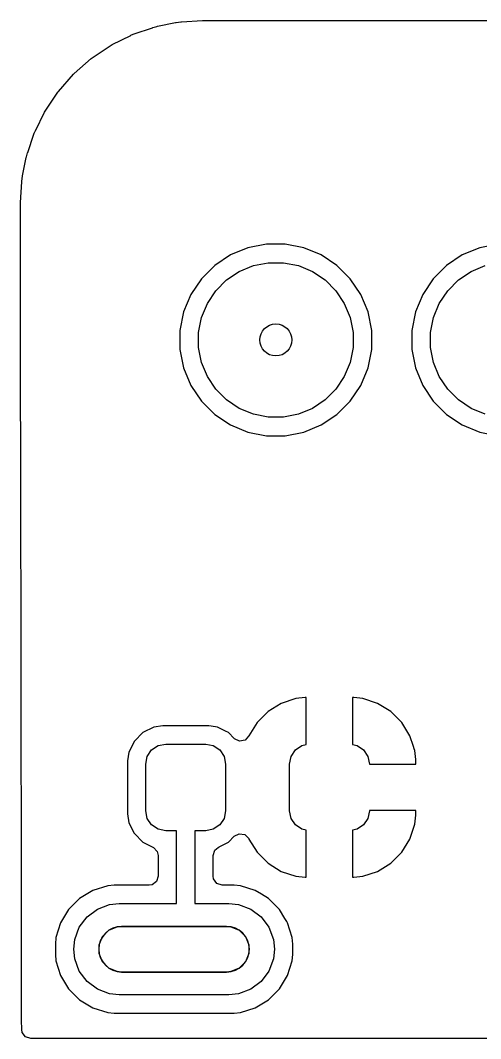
# Model space of a CAD drawing. Extents: x 2.09 to 4.51, y -4.8 to -2.93.
# Drawn here: x 2.0866 to 2.2852, y -3.3721 to -2.9331 of the extents above; entities that cross this region are included whole.
import ezdxf

# ---------------------------------------------------------------- set-up
doc = ezdxf.new("R2010")
doc.units = 0
doc.header["$MEASUREMENT"] = 0
doc.layers.add('BLACK', color=7, linetype='CONTINUOUS')

msp = doc.modelspace()

# ---------------------------------------------------------------- linework, layer by layer
at = {"layer": 'BLACK', "linetype": 'CONTINUOUS'}
for p, q in [((2.1357, -2.93892), (2.14358, -2.93625)), ((2.14358, -2.93625), (2.14373, -2.9362)), ((2.14373, -2.9362), (2.14545, -2.93569)), ((2.14545, -2.93569), (2.14579, -2.93561)), ((2.14579, -2.93561), (2.1536, -2.93406)), ((2.1536, -2.93406), (2.15381, -2.93402)), ((2.15381, -2.93402), (2.1559, -2.93372)), ((2.1559, -2.93372), (2.1562, -2.93369)), ((2.1562, -2.93369), (2.16523, -2.9331)), ((2.16523, -2.9331), (2.16548, -2.93309)), ((2.16548, -2.93309), (4.42901, -2.93309)), ((2.12622, -2.94352), (2.13426, -2.93956)), ((2.13426, -2.93956), (2.13436, -2.93951)), ((2.13436, -2.93951), (2.13534, -2.93907)), ((2.13534, -2.93907), (2.1357, -2.93892)), ((2.11764, -2.94922), (2.12578, -2.94378)), ((2.12578, -2.94378), (2.12622, -2.94352)), ((2.10988, -2.95598), (2.11724, -2.94953)), ((2.11724, -2.94953), (2.11764, -2.94922)), ((2.10307, -2.9637), (2.10952, -2.95634)), ((2.10952, -2.95634), (2.10988, -2.95598)), ((2.09732, -2.97224), (2.10276, -2.9641)), ((2.10276, -2.9641), (2.10307, -2.9637)), ((2.0931, -2.98072), (2.09707, -2.97268)), ((2.09707, -2.97268), (2.09732, -2.97224)), ((2.09306, -2.98082), (2.0931, -2.98072)), ((2.08979, -2.99004), (2.09247, -2.98216)), ((2.09247, -2.98216), (2.09261, -2.98179)), ((2.09261, -2.98179), (2.09306, -2.98082)), ((2.0876, -3.00006), (2.08915, -2.99225)), ((2.08915, -2.99225), (2.08924, -2.99191)), ((2.08924, -2.99191), (2.08974, -2.99019)), ((2.08974, -2.99019), (2.08979, -2.99004)), ((2.08664, -3.01168), (2.08723, -3.00265)), ((2.08723, -3.00265), (2.08727, -3.00236)), ((2.08727, -3.00236), (2.08757, -3.00026)), ((2.08757, -3.00026), (2.0876, -3.00006)), ((2.08663, -3.01194), (2.08664, -3.01168)), ((2.08672, -3.06679), (2.08663, -3.01194)), ((2.18479, -3.0311), (2.17726, -3.03421)), ((2.19278, -3.02951), (2.18479, -3.0311)), ((2.20092, -3.02951), (2.19278, -3.02951)), ((2.19278, -3.02951), (2.19278, -3.02951)), ((2.20891, -3.0311), (2.20092, -3.02951)), ((2.20092, -3.02951), (2.20092, -3.02951)), ((2.21644, -3.03421), (2.20891, -3.0311)), ((2.28479, -3.0311), (2.27726, -3.03421)), ((2.29278, -3.02951), (2.28479, -3.0311)), ((2.17726, -3.03421), (2.17049, -3.03874)), ((2.18714, -3.03884), (2.19357, -3.03756)), ((2.19357, -3.03756), (2.20013, -3.03756)), ((2.20013, -3.03756), (2.20656, -3.03884)), ((2.22321, -3.03874), (2.21644, -3.03421)), ((2.27726, -3.03421), (2.27049, -3.03874)), ((2.17049, -3.03874), (2.16473, -3.0445)), ((2.17562, -3.045), (2.18108, -3.04135)), ((2.18108, -3.04135), (2.18714, -3.03884)), ((2.20656, -3.03884), (2.21263, -3.04135)), ((2.21263, -3.04135), (2.21808, -3.045)), ((2.22898, -3.0445), (2.22321, -3.03874)), ((2.22321, -3.03874), (2.22321, -3.03874)), ((2.27049, -3.03874), (2.26473, -3.0445)), ((2.27562, -3.045), (2.28108, -3.04135)), ((2.28108, -3.04135), (2.28714, -3.03884)), ((2.16473, -3.0445), (2.1602, -3.05128)), ((2.17098, -3.04964), (2.17562, -3.045)), ((2.21808, -3.045), (2.22272, -3.04964)), ((2.2335, -3.05128), (2.22898, -3.0445)), ((2.26473, -3.0445), (2.2602, -3.05128)), ((2.27098, -3.04964), (2.27562, -3.045)), ((2.16734, -3.05509), (2.17098, -3.04964)), ((2.22272, -3.04964), (2.22636, -3.05509)), ((2.26734, -3.05509), (2.27098, -3.04964)), ((2.1602, -3.05128), (2.15708, -3.0588)), ((2.16483, -3.06115), (2.16734, -3.05509)), ((2.22636, -3.05509), (2.22887, -3.06115)), ((2.23662, -3.0588), (2.2335, -3.05128)), ((2.2602, -3.05128), (2.25708, -3.0588)), ((2.26483, -3.06115), (2.26734, -3.05509)), ((2.15708, -3.0588), (2.15549, -3.06679)), ((2.23821, -3.06679), (2.23662, -3.0588)), ((2.25708, -3.0588), (2.25549, -3.06679)), ((2.16355, -3.06759), (2.16483, -3.06115)), ((2.22887, -3.06115), (2.23015, -3.06759)), ((2.26355, -3.06759), (2.26483, -3.06115)), ((2.08685, -3.14511), (2.08672, -3.06679)), ((2.15549, -3.06679), (2.15549, -3.07494)), ((2.16355, -3.07415), (2.16355, -3.06759)), ((2.23015, -3.06759), (2.23015, -3.07415)), ((2.23821, -3.07494), (2.23821, -3.06679)), ((2.23821, -3.06679), (2.23821, -3.06679)), ((2.25549, -3.06679), (2.25549, -3.07494)), ((2.26355, -3.07415), (2.26355, -3.06759)), ((2.15549, -3.07494), (2.15708, -3.08293)), ((2.16483, -3.08058), (2.16355, -3.07415)), ((2.23015, -3.07415), (2.22887, -3.08058)), ((2.23662, -3.08293), (2.23821, -3.07494)), ((2.25549, -3.07494), (2.25708, -3.08293)), ((2.26483, -3.08058), (2.26355, -3.07415)), ((2.16734, -3.08664), (2.16483, -3.08058)), ((2.22887, -3.08058), (2.22636, -3.08664)), ((2.26734, -3.08664), (2.26483, -3.08058)), ((2.15708, -3.08293), (2.1602, -3.09046)), ((2.2335, -3.09046), (2.23662, -3.08293)), ((2.25708, -3.08293), (2.2602, -3.09046)), ((2.1602, -3.09046), (2.1602, -3.09046)), ((2.1602, -3.09046), (2.16473, -3.09723)), ((2.17098, -3.0921), (2.16734, -3.08664)), ((2.22636, -3.08664), (2.22272, -3.0921)), ((2.22898, -3.09723), (2.2335, -3.09046)), ((2.2602, -3.09046), (2.2602, -3.09046)), ((2.2602, -3.09046), (2.26473, -3.09723)), ((2.27098, -3.0921), (2.26734, -3.08664)), ((2.17562, -3.09673), (2.17098, -3.0921)), ((2.22272, -3.0921), (2.21808, -3.09673)), ((2.27562, -3.09673), (2.27098, -3.0921)), ((2.16473, -3.09723), (2.17049, -3.10299)), ((2.18108, -3.10038), (2.17562, -3.09673)), ((2.21808, -3.09673), (2.21263, -3.10038)), ((2.22321, -3.10299), (2.22898, -3.09723)), ((2.26473, -3.09723), (2.27049, -3.10299)), ((2.28108, -3.10038), (2.27562, -3.09673)), ((2.17049, -3.10299), (2.17726, -3.10752)), ((2.18714, -3.10289), (2.18108, -3.10038)), ((2.19357, -3.10417), (2.18714, -3.10289)), ((2.20656, -3.10289), (2.20013, -3.10417)), ((2.21263, -3.10038), (2.20656, -3.10289)), ((2.21644, -3.10752), (2.22321, -3.10299)), ((2.27049, -3.10299), (2.27726, -3.10752)), ((2.28714, -3.10289), (2.28108, -3.10038)), ((2.17726, -3.10752), (2.18479, -3.11064)), ((2.20013, -3.10417), (2.19357, -3.10417)), ((2.20891, -3.11064), (2.21644, -3.10752)), ((2.27726, -3.10752), (2.28479, -3.11064)), ((2.18479, -3.11064), (2.19278, -3.11222)), ((2.19278, -3.11222), (2.19278, -3.11222)), ((2.19278, -3.11222), (2.20092, -3.11222)), ((2.20092, -3.11222), (2.20891, -3.11064)), ((2.20092, -3.11222), (2.20092, -3.11222)), ((2.28479, -3.11064), (2.29278, -3.11222)), ((2.08693, -3.19427), (2.08685, -3.14511)), ((2.08693, -3.19436), (2.08693, -3.19427)), ((2.08715, -3.33122), (2.08693, -3.19436)), ((2.20554, -3.22548), (2.19919, -3.22758)), ((2.20946, -3.22508), (2.20554, -3.22548)), ((2.20554, -3.22548), (2.20554, -3.22548)), ((2.20998, -3.22508), (2.20946, -3.22508)), ((2.20998, -3.24535), (2.20998, -3.22508)), ((2.20998, -3.22508), (2.20998, -3.22508)), ((2.20998, -3.22508), (2.20998, -3.22508)), ((2.2305, -3.22508), (2.22998, -3.22508)), ((2.22998, -3.22508), (2.22998, -3.22508)), ((2.22998, -3.22508), (2.22998, -3.24535)), ((2.23442, -3.22548), (2.2305, -3.22508)), ((2.24077, -3.22758), (2.23442, -3.22548)), ((2.19919, -3.22758), (2.1935, -3.23109)), ((2.24646, -3.23109), (2.24077, -3.22758)), ((2.1935, -3.23109), (2.18877, -3.23582)), ((2.25119, -3.23582), (2.24646, -3.23109)), ((2.1442, -3.2378), (2.13954, -3.24017)), ((2.14806, -3.23719), (2.1442, -3.2378)), ((2.1442, -3.2378), (2.1442, -3.2378)), ((2.16788, -3.23719), (2.14806, -3.23719)), ((2.14806, -3.23719), (2.14806, -3.23719)), ((2.17078, -3.23764), (2.16788, -3.23719)), ((2.16788, -3.23719), (2.16788, -3.23719)), ((2.17175, -3.2378), (2.17078, -3.23764)), ((2.17515, -3.23953), (2.17175, -3.2378)), ((2.17175, -3.2378), (2.17175, -3.2378)), ((2.17641, -3.24017), (2.17515, -3.23953)), ((2.18877, -3.23582), (2.18526, -3.24152)), ((2.2547, -3.24152), (2.25119, -3.23582)), ((2.13584, -3.24387), (2.13347, -3.24853)), ((2.13954, -3.24017), (2.13584, -3.24387)), ((2.17894, -3.2427), (2.17641, -3.24017)), ((2.17903, -3.24279), (2.17894, -3.2427)), ((2.18122, -3.24381), (2.17903, -3.24279)), ((2.18358, -3.24335), (2.18122, -3.24381)), ((2.18512, -3.2417), (2.18358, -3.24335)), ((2.18514, -3.24171), (2.18512, -3.2417)), ((2.18519, -3.24163), (2.18514, -3.24171)), ((2.18523, -3.24159), (2.18519, -3.24163)), ((2.18526, -3.24152), (2.18523, -3.24159)), ((2.25623, -3.24613), (2.2547, -3.24152)), ((2.13347, -3.24853), (2.13285, -3.25239)), ((2.13347, -3.24853), (2.13347, -3.24853)), ((2.1414, -3.2504), (2.14327, -3.2476)), ((2.14327, -3.2476), (2.14606, -3.24573)), ((2.14606, -3.24573), (2.14936, -3.24508)), ((2.14936, -3.24508), (2.16658, -3.24508)), ((2.16658, -3.24508), (2.16988, -3.24573)), ((2.16988, -3.24573), (2.17267, -3.2476)), ((2.17267, -3.2476), (2.17454, -3.2504)), ((2.20341, -3.2504), (2.20528, -3.2476)), ((2.20528, -3.2476), (2.20807, -3.24573)), ((2.20807, -3.24573), (2.20998, -3.24535)), ((2.22998, -3.24535), (2.23189, -3.24573)), ((2.23189, -3.24573), (2.23468, -3.2476)), ((2.23468, -3.2476), (2.23655, -3.2504)), ((2.25657, -3.24716), (2.25623, -3.24613)), ((2.2568, -3.24787), (2.25657, -3.24716)), ((2.2572, -3.25178), (2.2568, -3.24787)), ((2.2568, -3.24787), (2.2568, -3.24787)), ((2.13285, -3.25239), (2.13285, -3.27517)), ((2.14075, -3.25369), (2.1414, -3.2504)), ((2.17454, -3.2504), (2.1752, -3.25369)), ((2.20276, -3.25369), (2.20341, -3.2504)), ((2.23655, -3.2504), (2.2372, -3.25369)), ((2.2572, -3.25378), (2.2572, -3.25178)), ((2.14075, -3.27387), (2.14075, -3.25369)), ((2.1752, -3.25369), (2.1752, -3.27387)), ((2.20276, -3.27387), (2.20276, -3.25369)), ((2.2372, -3.25369), (2.2372, -3.25378)), ((2.2372, -3.25378), (2.2572, -3.25378)), ((2.2572, -3.25378), (2.2572, -3.25378)), ((2.1414, -3.27716), (2.14075, -3.27387)), ((2.1752, -3.27387), (2.17454, -3.27716)), ((2.20341, -3.27716), (2.20276, -3.27387)), ((2.2372, -3.27387), (2.23655, -3.27716)), ((2.2572, -3.27378), (2.2372, -3.27378)), ((2.2372, -3.27378), (2.2372, -3.27387)), ((2.2572, -3.27577), (2.2572, -3.27378)), ((2.2572, -3.27378), (2.2572, -3.27378)), ((2.13285, -3.27517), (2.13347, -3.27903)), ((2.13347, -3.27903), (2.13347, -3.27903)), ((2.13347, -3.27903), (2.13576, -3.28353)), ((2.14327, -3.27996), (2.1414, -3.27716)), ((2.17454, -3.27716), (2.17267, -3.27996)), ((2.20528, -3.27996), (2.20341, -3.27716)), ((2.23655, -3.27716), (2.23468, -3.27996)), ((2.2568, -3.27969), (2.2572, -3.27577)), ((2.13576, -3.28353), (2.13584, -3.28369)), ((2.13584, -3.28369), (2.13954, -3.28739)), ((2.14606, -3.28182), (2.14327, -3.27996)), ((2.14936, -3.28248), (2.14606, -3.28182)), ((2.15404, -3.28248), (2.14936, -3.28248)), ((2.15404, -3.31384), (2.15404, -3.28248)), ((2.16658, -3.28248), (2.16191, -3.28248)), ((2.16191, -3.28248), (2.16191, -3.31384)), ((2.16988, -3.28182), (2.16658, -3.28248)), ((2.17267, -3.27996), (2.16988, -3.28182)), ((2.20807, -3.28182), (2.20528, -3.27996)), ((2.20998, -3.2822), (2.20807, -3.28182)), ((2.20998, -3.30248), (2.20998, -3.2822)), ((2.23189, -3.28182), (2.22998, -3.2822)), ((2.22998, -3.2822), (2.22998, -3.30248)), ((2.23468, -3.27996), (2.23189, -3.28182)), ((2.2547, -3.28604), (2.2568, -3.27969)), ((2.13954, -3.28739), (2.14269, -3.289)), ((2.17235, -3.28946), (2.17641, -3.28739)), ((2.17641, -3.28739), (2.17894, -3.28486)), ((2.17894, -3.28486), (2.18108, -3.28377)), ((2.18108, -3.28377), (2.18346, -3.28414)), ((2.18346, -3.28414), (2.18517, -3.28585)), ((2.18517, -3.28585), (2.18523, -3.28597)), ((2.18523, -3.28597), (2.18526, -3.28604)), ((2.18526, -3.28604), (2.18877, -3.29174)), ((2.25119, -3.29174), (2.2547, -3.28604)), ((2.14269, -3.289), (2.14401, -3.28967)), ((2.14401, -3.28967), (2.14572, -3.29137)), ((2.14572, -3.29137), (2.14614, -3.29314)), ((2.1698, -3.29314), (2.17055, -3.29085)), ((2.17055, -3.29085), (2.17193, -3.28967)), ((2.17193, -3.28967), (2.17235, -3.28946)), ((2.18877, -3.29174), (2.1935, -3.29646)), ((2.24646, -3.29646), (2.25119, -3.29174)), ((2.14614, -3.29314), (2.14614, -3.30205)), ((2.1698, -3.30205), (2.1698, -3.29314)), ((2.1935, -3.29646), (2.19919, -3.29998)), ((2.24077, -3.29998), (2.24646, -3.29646)), ((2.19919, -3.29998), (2.20554, -3.30208)), ((2.23442, -3.30208), (2.24077, -3.29998)), ((2.1454, -3.30434), (2.14345, -3.30576)), ((2.14614, -3.30205), (2.1454, -3.30434)), ((2.16999, -3.30326), (2.1698, -3.30205)), ((2.17141, -3.3052), (2.16999, -3.30326)), ((2.1737, -3.30595), (2.17141, -3.3052)), ((2.20554, -3.30208), (2.20946, -3.30248)), ((2.20946, -3.30248), (2.20998, -3.30248)), ((2.22998, -3.30248), (2.22998, -3.30248)), ((2.22998, -3.30248), (2.2305, -3.30248)), ((2.2305, -3.30248), (2.23442, -3.30208)), ((2.23442, -3.30208), (2.23442, -3.30208)), ((2.11792, -3.30819), (2.11219, -3.31166)), ((2.12432, -3.3062), (2.11792, -3.30819)), ((2.11792, -3.30819), (2.11792, -3.30819)), ((2.12709, -3.30595), (2.12432, -3.3062)), ((2.14224, -3.30595), (2.12709, -3.30595)), ((2.14345, -3.30576), (2.14224, -3.30595)), ((2.1788, -3.30595), (2.1737, -3.30595)), ((2.18157, -3.3062), (2.1788, -3.30595)), ((2.1788, -3.30595), (2.1788, -3.30595)), ((2.18797, -3.30819), (2.18157, -3.3062)), ((2.19063, -3.3098), (2.18797, -3.30819)), ((2.18797, -3.30819), (2.18797, -3.30819)), ((2.1937, -3.31166), (2.19063, -3.3098)), ((2.11219, -3.31166), (2.10745, -3.31639)), ((2.11989, -3.31625), (2.12514, -3.31429)), ((2.12514, -3.31429), (2.12932, -3.31384)), ((2.12932, -3.31384), (2.15404, -3.31384)), ((2.16191, -3.31384), (2.17657, -3.31384)), ((2.17657, -3.31384), (2.18075, -3.31429)), ((2.18075, -3.31429), (2.186, -3.31625)), ((2.19844, -3.31639), (2.1937, -3.31166)), ((2.10745, -3.31639), (2.10399, -3.32213)), ((2.1154, -3.31961), (2.11989, -3.31625)), ((2.186, -3.31625), (2.19049, -3.31961)), ((2.20079, -3.32028), (2.19844, -3.31639)), ((2.10399, -3.32213), (2.102, -3.32852)), ((2.10399, -3.32213), (2.10399, -3.32213)), ((2.11205, -3.32409), (2.1154, -3.31961)), ((2.19049, -3.31961), (2.19384, -3.32409)), ((2.20157, -3.32158), (2.20079, -3.32028)), ((2.2019, -3.32213), (2.20157, -3.32158)), ((2.20389, -3.32852), (2.2019, -3.32213)), ((2.11009, -3.32934), (2.11205, -3.32409)), ((2.12212, -3.32806), (2.12484, -3.32534)), ((2.12484, -3.32534), (2.12839, -3.32387)), ((2.12839, -3.32387), (2.13031, -3.32369)), ((2.13031, -3.32369), (2.17558, -3.32369)), ((2.17558, -3.32369), (2.1775, -3.32387)), ((2.1775, -3.32387), (2.18105, -3.32534)), ((2.18105, -3.32534), (2.18377, -3.32806)), ((2.19384, -3.32409), (2.1958, -3.32934)), ((2.08715, -3.3313), (2.08715, -3.33122)), ((2.08719, -3.35281), (2.08715, -3.3313)), ((2.102, -3.32852), (2.10174, -3.3313)), ((2.10174, -3.3313), (2.10174, -3.33576)), ((2.10964, -3.33353), (2.11009, -3.32934)), ((2.12065, -3.33161), (2.12212, -3.32806)), ((2.12065, -3.33545), (2.12065, -3.33161)), ((2.18377, -3.32806), (2.18524, -3.33161)), ((2.18524, -3.33161), (2.18524, -3.33545)), ((2.1958, -3.32934), (2.19625, -3.33353)), ((2.20415, -3.3313), (2.20389, -3.32852)), ((2.20415, -3.33576), (2.20415, -3.3313)), ((2.20415, -3.3313), (2.20415, -3.3313)), ((2.10174, -3.33576), (2.102, -3.33854)), ((2.11009, -3.33771), (2.10964, -3.33353)), ((2.12212, -3.339), (2.12065, -3.33545)), ((2.18524, -3.33545), (2.18377, -3.339)), ((2.19625, -3.33353), (2.1958, -3.33771)), ((2.20389, -3.33854), (2.20415, -3.33576)), ((2.102, -3.33854), (2.10399, -3.34493)), ((2.11205, -3.34296), (2.11009, -3.33771)), ((2.12484, -3.34171), (2.12212, -3.339)), ((2.18377, -3.339), (2.18105, -3.34171)), ((2.1958, -3.33771), (2.19384, -3.34296)), ((2.2019, -3.34493), (2.20389, -3.33854)), ((2.10399, -3.34493), (2.10399, -3.34493)), ((2.10399, -3.34493), (2.10571, -3.34778)), ((2.1154, -3.34745), (2.11205, -3.34296)), ((2.12839, -3.34318), (2.12484, -3.34171)), ((2.13031, -3.34337), (2.12839, -3.34318)), ((2.17558, -3.34337), (2.13031, -3.34337)), ((2.1775, -3.34318), (2.17558, -3.34337)), ((2.18105, -3.34171), (2.1775, -3.34318)), ((2.19384, -3.34296), (2.19049, -3.34745)), ((2.19844, -3.35066), (2.2019, -3.34493)), ((2.10571, -3.34778), (2.10745, -3.35066)), ((2.11989, -3.3508), (2.1154, -3.34745)), ((2.19049, -3.34745), (2.186, -3.3508)), ((2.0872, -3.3641), (2.08719, -3.35281)), ((2.10745, -3.35066), (2.11219, -3.3554)), ((2.12514, -3.35276), (2.11989, -3.3508)), ((2.12932, -3.35321), (2.12514, -3.35276)), ((2.17657, -3.35321), (2.12932, -3.35321)), ((2.18075, -3.35276), (2.17657, -3.35321)), ((2.186, -3.3508), (2.18075, -3.35276)), ((2.1937, -3.3554), (2.19844, -3.35066)), ((2.11219, -3.3554), (2.11792, -3.35886)), ((2.18797, -3.35886), (2.1937, -3.3554)), ((2.11792, -3.35886), (2.12432, -3.36085)), ((2.12432, -3.36085), (2.12709, -3.36111)), ((2.12709, -3.36111), (2.12709, -3.36111)), ((2.12709, -3.36111), (2.1788, -3.36111)), ((2.1788, -3.36111), (2.18157, -3.36085)), ((2.1788, -3.36111), (2.1788, -3.36111)), ((2.18157, -3.36085), (2.18797, -3.35886)), ((2.08721, -3.3682), (2.0872, -3.3641)), ((2.0874, -3.3694), (2.08721, -3.3682)), ((2.08882, -3.37135), (2.0874, -3.3694)), ((2.09111, -3.37209), (2.08882, -3.37135)), ((2.31949, -3.37209), (2.09111, -3.37209))]:
    msp.add_line(p, q, dxfattribs=at)
at = {"layer": 'BLACK'}
msp.add_circle((2.19685, -3.07087), 0.00689, dxfattribs=at)
at = {"layer": 'WHITE', "linetype": 'CONTINUOUS'}
for p, q in [((2.17558, -3.32369), (2.13031, -3.32369)), ((2.13031, -3.34337), (2.17558, -3.34337))]:
    msp.add_line(p, q, dxfattribs=at)
at = {"layer": 'WHITE'}
msp.add_circle((2.19685, -3.07087), 0.00689, dxfattribs=at)
for centre, start, end in [((2.13031, -3.33353), 90, 270), ((2.17558, -3.33353), 270, 450)]:
    msp.add_arc(centre, 0.00984, start, end, dxfattribs=at)

doc.saveas('drawing.dxf')
